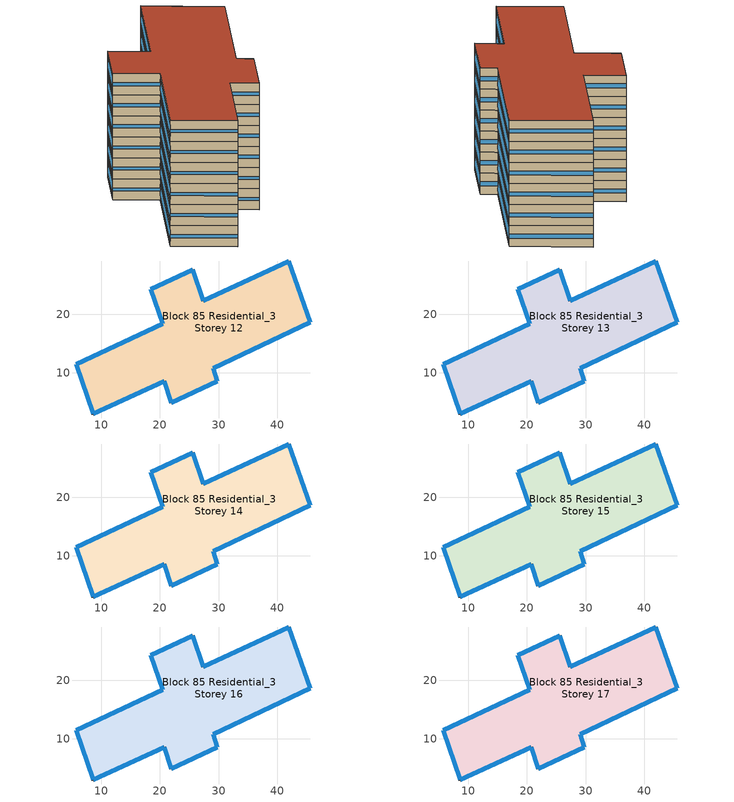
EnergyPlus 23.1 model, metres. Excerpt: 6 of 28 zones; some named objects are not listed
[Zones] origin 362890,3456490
Block 85 Residential_3 Storey 12
 floor outside (Project Floor): 41.98,29.07 45.65,18.6 29.07,10.83 29.8,8.61 21.94,4.94 20.75,8.61 8.68,3.01 5.74,11.47 20.5,18.37 18.48,24.28 25.57,27.62 27.41,22.28 z36
 wall outside (Project Wall): 5.74,11.47 8.68,3.01 20.75,8.61 21.94,4.94 29.8,8.61 29.07,10.83 45.65,18.6 41.98,29.07 27.41,22.28 25.57,27.62 18.48,24.28 20.5,18.37 5.74,11.47 z36:39
 window (Residential_west_window_construction): 5.74,11.47 8.68,3.01 / 20.75,8.61 21.94,4.94 / 18.48,24.27 20.5,18.38 z37.27:37.73
 window (Residential_south_window_construction): 8.68,3.01 20.75,8.61 / 21.95,4.94 29.8,8.61 / 29.08,10.84 45.64,18.6 z36.6:38.4
 window (Residential_east_window_construction): 29.8,8.61 29.07,10.83 / 45.65,18.61 41.98,29.06 / 27.41,22.28 25.58,27.62 z37.2:37.8
 window (Residential_north_window_construction): 41.97,29.07 27.42,22.28 / 25.57,27.62 18.48,24.28 / 20.49,18.37 5.75,11.47 z36.75:38.25
 roof outside (Project Ceiling): 45.65,18.6 41.98,29.07 27.41,22.28 25.57,27.62 18.48,24.28 20.5,18.37 5.74,11.47 8.68,3.01 20.75,8.61 21.94,4.94 29.8,8.61 29.07,10.83 z39
Block 85 Residential_3 Storey 13
 floor outside (Project Floor): 41.98,29.07 45.65,18.6 29.07,10.83 29.8,8.61 21.94,4.94 20.75,8.61 8.68,3.01 5.74,11.47 20.5,18.37 18.48,24.28 25.57,27.62 27.41,22.28 z39
 wall outside (Project Wall): 5.74,11.47 8.68,3.01 20.75,8.61 21.94,4.94 29.8,8.61 29.07,10.83 45.65,18.6 41.98,29.07 27.41,22.28 25.57,27.62 18.48,24.28 20.5,18.37 5.74,11.47 z39:42
 window (Residential_west_window_construction): 5.74,11.47 8.68,3.01 / 20.75,8.61 21.94,4.94 / 18.48,24.27 20.5,18.38 z40.27:40.73
 window (Residential_south_window_construction): 8.68,3.01 20.75,8.61 / 21.95,4.94 29.8,8.61 / 29.08,10.84 45.64,18.6 z39.6:41.4
 window (Residential_east_window_construction): 29.8,8.61 29.07,10.83 / 45.65,18.61 41.98,29.06 / 27.41,22.28 25.58,27.62 z40.2:40.8
 window (Residential_north_window_construction): 41.97,29.07 27.42,22.28 / 25.57,27.62 18.48,24.28 / 20.49,18.37 5.75,11.47 z39.75:41.25
 roof outside (Project Ceiling): 45.65,18.6 41.98,29.07 27.41,22.28 25.57,27.62 18.48,24.28 20.5,18.37 5.74,11.47 8.68,3.01 20.75,8.61 21.94,4.94 29.8,8.61 29.07,10.83 z42
Block 85 Residential_3 Storey 14
 floor outside (Project Floor): 41.98,29.07 45.65,18.6 29.07,10.83 29.8,8.61 21.94,4.94 20.75,8.61 8.68,3.01 5.74,11.47 20.5,18.37 18.48,24.28 25.57,27.62 27.41,22.28 z42
 wall outside (Project Wall): 5.74,11.47 8.68,3.01 20.75,8.61 21.94,4.94 29.8,8.61 29.07,10.83 45.65,18.6 41.98,29.07 27.41,22.28 25.57,27.62 18.48,24.28 20.5,18.37 5.74,11.47 z42:45
 window (Residential_west_window_construction): 5.74,11.47 8.68,3.01 / 20.75,8.61 21.94,4.94 / 18.48,24.27 20.5,18.38 z43.27:43.73
 window (Residential_south_window_construction): 8.68,3.01 20.75,8.61 / 21.95,4.94 29.8,8.61 / 29.08,10.84 45.64,18.6 z42.6:44.4
 window (Residential_east_window_construction): 29.8,8.61 29.07,10.83 / 45.65,18.61 41.98,29.06 / 27.41,22.28 25.58,27.62 z43.2:43.8
 window (Residential_north_window_construction): 41.97,29.07 27.42,22.28 / 25.57,27.62 18.48,24.28 / 20.49,18.37 5.75,11.47 z42.75:44.25
 roof outside (Project Ceiling): 45.65,18.6 41.98,29.07 27.41,22.28 25.57,27.62 18.48,24.28 20.5,18.37 5.74,11.47 8.68,3.01 20.75,8.61 21.94,4.94 29.8,8.61 29.07,10.83 z45
Block 85 Residential_3 Storey 15
 floor outside (Project Floor): 41.98,29.07 45.65,18.6 29.07,10.83 29.8,8.61 21.94,4.94 20.75,8.61 8.68,3.01 5.74,11.47 20.5,18.37 18.48,24.28 25.57,27.62 27.41,22.28 z45
 wall outside (Project Wall): 5.74,11.47 8.68,3.01 20.75,8.61 21.94,4.94 29.8,8.61 29.07,10.83 45.65,18.6 41.98,29.07 27.41,22.28 25.57,27.62 18.48,24.28 20.5,18.37 5.74,11.47 z45:48
 window (Residential_west_window_construction): 5.74,11.47 8.68,3.01 / 20.75,8.61 21.94,4.94 / 18.48,24.27 20.5,18.38 z46.27:46.73
 window (Residential_south_window_construction): 8.68,3.01 20.75,8.61 / 21.95,4.94 29.8,8.61 / 29.08,10.84 45.64,18.6 z45.6:47.4
 window (Residential_east_window_construction): 29.8,8.61 29.07,10.83 / 45.65,18.61 41.98,29.06 / 27.41,22.28 25.58,27.62 z46.2:46.8
 window (Residential_north_window_construction): 41.97,29.07 27.42,22.28 / 25.57,27.62 18.48,24.28 / 20.49,18.37 5.75,11.47 z45.75:47.25
 roof outside (Project Ceiling): 45.65,18.6 41.98,29.07 27.41,22.28 25.57,27.62 18.48,24.28 20.5,18.37 5.74,11.47 8.68,3.01 20.75,8.61 21.94,4.94 29.8,8.61 29.07,10.83 z48
Block 85 Residential_3 Storey 16
 floor outside (Project Floor): 41.98,29.07 45.65,18.6 29.07,10.83 29.8,8.61 21.94,4.94 20.75,8.61 8.68,3.01 5.74,11.47 20.5,18.37 18.48,24.28 25.57,27.62 27.41,22.28 z48
 wall outside (Project Wall): 5.74,11.47 8.68,3.01 20.75,8.61 21.94,4.94 29.8,8.61 29.07,10.83 45.65,18.6 41.98,29.07 27.41,22.28 25.57,27.62 18.48,24.28 20.5,18.37 5.74,11.47 z48:51
 window (Residential_west_window_construction): 5.74,11.47 8.68,3.01 / 20.75,8.61 21.94,4.94 / 18.48,24.27 20.5,18.38 z49.27:49.73
 window (Residential_south_window_construction): 8.68,3.01 20.75,8.61 / 21.95,4.94 29.8,8.61 / 29.08,10.84 45.64,18.6 z48.6:50.4
 window (Residential_east_window_construction): 29.8,8.61 29.07,10.83 / 45.65,18.61 41.98,29.06 / 27.41,22.28 25.58,27.62 z49.2:49.8
 window (Residential_north_window_construction): 41.97,29.07 27.42,22.28 / 25.57,27.62 18.48,24.28 / 20.49,18.37 5.75,11.47 z48.75:50.25
 roof outside (Project Ceiling): 45.65,18.6 41.98,29.07 27.41,22.28 25.57,27.62 18.48,24.28 20.5,18.37 5.74,11.47 8.68,3.01 20.75,8.61 21.94,4.94 29.8,8.61 29.07,10.83 z51
Block 85 Residential_3 Storey 17
 floor outside (Project Floor): 41.98,29.07 45.65,18.6 29.07,10.83 29.8,8.61 21.94,4.94 20.75,8.61 8.68,3.01 5.74,11.47 20.5,18.37 18.48,24.28 25.57,27.62 27.41,22.28 z51
 wall outside (Project Wall): 5.74,11.47 8.68,3.01 20.75,8.61 21.94,4.94 29.8,8.61 29.07,10.83 45.65,18.6 41.98,29.07 27.41,22.28 25.57,27.62 18.48,24.28 20.5,18.37 5.74,11.47 z51:54
 window (Residential_west_window_construction): 5.74,11.47 8.68,3.01 / 20.75,8.61 21.94,4.94 / 18.48,24.27 20.5,18.38 z52.27:52.73
 window (Residential_south_window_construction): 8.68,3.01 20.75,8.61 / 21.95,4.94 29.8,8.61 / 29.08,10.84 45.64,18.6 z51.6:53.4
 window (Residential_east_window_construction): 29.8,8.61 29.07,10.83 / 45.65,18.61 41.98,29.06 / 27.41,22.28 25.58,27.62 z52.2:52.8
 window (Residential_north_window_construction): 41.97,29.07 27.42,22.28 / 25.57,27.62 18.48,24.28 / 20.49,18.37 5.75,11.47 z51.75:53.25
 roof outside (Project Ceiling): 45.65,18.6 41.98,29.07 27.41,22.28 25.57,27.62 18.48,24.28 20.5,18.37 5.74,11.47 8.68,3.01 20.75,8.61 21.94,4.94 29.8,8.61 29.07,10.83 z54
[Building]
Building_1: North Axis=0; Terrain=City; Loads Convergence Tolerance Value=0.04; Temperature Convergence Tolerance Value=0.4; Solar Distribution=FullExterior; Maximum Number of Warmup Days=25; Minimum Number of Warmup Days=6
[Site:Location]
CHN Design_Conditions: Latitude=30; Longitude=114; Time Zone=8; Elevation=12
[SIZINGPERIOD:DESIGNDAY] Day of Month=21; DryBulb Temperature Range Modifier Type=DefaultMultipliers; Humidity Condition Type=Wetbulb; Barometric Pressure=101181; Rain Indicator=No; Snow Indicator=No; Daylight Saving Time Indicator=No; Sky Clearness=0; Begin Environment Reset Mode=FullResetAtBeginEnvironment
Name | Month | Day Type | Maximum DryBulb Temperature | Daily DryBulb Temperature Range | Wetbulb or DewPoint at Maximum DryBulb | Wind Speed | Wind Direction | Solar Model Indicator | ASHRAE Clear Sky Optical Depth for Beam Irradiance taub | ASHRAE Clear Sky Optical Depth for Diffuse Irradiance taud
Ann Htg 99.6% Condns DB | 1 | WinterDesignDay | -10 | 0 | -4.8 | 1 | 340 | ASHRAEClearSky | 0 | 0
Ann Clg .4% Condns DB=>MWB | 7 | SummerDesignDay | 40 | 6.6 | 27.1 | 3.5 | 220 | ASHRAETau | 0.781 | 1.413
[MATERIAL]
DefaultMaterial: Roughness=Rough; Thickness=0.1; Conductivity=0.1; Density=1000; Specific Heat=1000; Thermal Absorptance=0.9; Solar Absorptance=0.7; Visible Absorptance=0.7
[WINDOWMATERIAL:SIMPLEGLAZINGSYSTEM] UFactor=1.5; Solar Heat Gain Coefficient=0.4; Visible Transmittance=0.6
Residential_east_window; Residential_south_window; Residential_west_window; Residential_north_window
[CONSTRUCTION]
Project Wall; Project Floor; Project Ceiling: DefaultMaterial
Residential_east_window_construction: Residential_east_window
Residential_south_window_construction: Residential_south_window
Residential_west_window_construction: Residential_west_window
Residential_north_window_construction: Residential_north_window
[SPACE] Ceiling Height=autocalculate; Volume=autocalculate; Floor Area=autocalculate; Space Type=Residential
Name | Zone
Block 85 Residential_3 Storey 12_space | Block 85 Residential_3 Storey 12
Block 85 Residential_3 Storey 13_space | Block 85 Residential_3 Storey 13
Block 85 Residential_3 Storey 14_space | Block 85 Residential_3 Storey 14
Block 85 Residential_3 Storey 15_space | Block 85 Residential_3 Storey 15
Block 85 Residential_3 Storey 16_space | Block 85 Residential_3 Storey 16
Block 85 Residential_3 Storey 17_space | Block 85 Residential_3 Storey 17
[SPACELIST]
Residential: Block 85 Residential_3 Storey 0_space, Block 85 Residential_3 Storey 1_space, Block 85 Residential_3 Storey 2_space, Block 85 Residential_3 Storey 3_space, Block 85 Residential_3 Storey 4_space, Block 85 Residential_3 Storey 5_space, Block 85 Residential_3 Storey 6_space, Block 85 Residential_3 Storey 7_space, Block 85 Residential_3 Storey 8_space, Block 85 Residential_3 Storey 9_space, Block 85 Residential_3 Storey 10_space, Block 85 Residential_3 Storey 11_space, Block 85 Residential_3 Storey 12_space, Block 85 Residential_3 Storey 13_space, Block 85 Residential_3 Storey 14_space, Block 85 Residential_3 Storey 15_space, Block 85 Residential_3 Storey 16_space, Block 85 Residential_3 Storey 17_space, Block 85 Residential_3 Storey 18_space, Block 85 Residential_3 Storey 19_space, Block 85 Residential_3 Storey 20_space, Block 85 Residential_3 Storey 21_space, Block 85 Residential_3 Storey 22_space, Block 85 Residential_3 Storey 23_space, Block 85 Residential_3 Storey 24_space, Block 85 Residential_3 Storey 25_space, Block 85 Residential_3 Storey 26_space, Block 85 Residential_3 Storey 27_space
[ZONE] Type=1; Multiplier=1; Ceiling Height=autocalculate; Volume=autocalculate; Floor Area=autocalculate; Part of Total Floor Area=Yes
Block 85 Residential_3 Storey 12; Block 85 Residential_3 Storey 13; Block 85 Residential_3 Storey 14; Block 85 Residential_3 Storey 15; Block 85 Residential_3 Storey 16; Block 85 Residential_3 Storey 17
[PEOPLE]
People_for_residential: Zone or ZoneList or Space or SpaceList=Residential; Number of People Schedule=SeasonalSchedule_Schedule_residential_people; Number of People Calculation Method=People/Area; People per Floor Area=0.04; Fraction Radiant=0.3; Sensible Heat Fraction=autocalculate; Activity Level Schedule=SeasonalSchedule_Schedule_residential_activity; Carbon Dioxide Generation Rate=3.82e-08; Enable ASHRAE 55 Comfort Warnings=No; Mean Radiant Temperature Calculation Type=ZoneAveraged; Clothing Insulation Calculation Method=ClothingInsulationSchedule; Cold Stress Temperature Threshold=15.56; Heat Stress Temperature Threshold=30
[LIGHTS]
Light_for_residential: Zone or ZoneList or Space or SpaceList=Residential; Schedule=SeasonalSchedule_residential_lighting; Design Level Calculation Method=Watts/Area; Watts per Zone Floor Area=5; Return Air Fraction=0; Fraction Radiant=0.32; Fraction Visible=0.25; Fraction Replaceable=1; EndUse Subcategory=General; Return Air Fraction Calculated from Plenum Temperature=No; Return Air Fraction Function of Plenum Temperature Coefficient 1=0; Return Air Fraction Function of Plenum Temperature Coefficient 2=0
[ELECTRICEQUIPMENT]
Equipment_for_residential: Zone or ZoneList or Space or SpaceList=Residential; Schedule=SeasonalSchedule_Schedule_residential_equipment; Design Level Calculation Method=Watts/Area; Watts per Zone Floor Area=3.8; Fraction Latent=0; Fraction Radiant=0; Fraction Lost=0; EndUse Subcategory=Electric Equipment
[DAYLIGHTING:CONTROLS] Illuminance Setpoint at Reference Point 1=300
Name | Zone or Space | Glare Calculation Daylighting Reference Point | Daylighting Reference Point 1
Dlight_Block 85 Residential_3 Storey 12 | Block 85 Residential_3 Storey 12 | Rpoint_Block 85 Residential_3 Storey 12 | Rpoint_Block 85 Residential_3 Storey 12
Dlight_Block 85 Residential_3 Storey 13 | Block 85 Residential_3 Storey 13 | Rpoint_Block 85 Residential_3 Storey 13 | Rpoint_Block 85 Residential_3 Storey 13
Dlight_Block 85 Residential_3 Storey 14 | Block 85 Residential_3 Storey 14 | Rpoint_Block 85 Residential_3 Storey 14 | Rpoint_Block 85 Residential_3 Storey 14
Dlight_Block 85 Residential_3 Storey 15 | Block 85 Residential_3 Storey 15 | Rpoint_Block 85 Residential_3 Storey 15 | Rpoint_Block 85 Residential_3 Storey 15
Dlight_Block 85 Residential_3 Storey 16 | Block 85 Residential_3 Storey 16 | Rpoint_Block 85 Residential_3 Storey 16 | Rpoint_Block 85 Residential_3 Storey 16
Dlight_Block 85 Residential_3 Storey 17 | Block 85 Residential_3 Storey 17 | Rpoint_Block 85 Residential_3 Storey 17 | Rpoint_Block 85 Residential_3 Storey 17
[HVACTEMPLATE:ZONE:IDEALLOADSAIRSYSTEM] Template Thermostat=Thermostat_for_residential; Maximum Heating Supply Air Temperature=50; Minimum Cooling Supply Air Temperature=13; Maximum Heating Supply Air Humidity Ratio=0.0156; Minimum Cooling Supply Air Humidity Ratio=0.0077; Heating Limit=NoLimit; Cooling Limit=NoLimit; Dehumidification Control Type=ConstantSensibleHeatRatio; Cooling Sensible Heat Ratio=0.7; Dehumidification Setpoint=60; Humidification Control Type=None; Humidification Setpoint=30; Outdoor Air Method=DetailedSpecification; Outdoor Air Flow Rate per Person=0.00944; Outdoor Air Flow Rate per Zone Floor Area=0; Outdoor Air Flow Rate per Zone=0; Design Specification Outdoor Air Object=Ventilation_for_residential; Demand Controlled Ventilation Type=None; Outdoor Air Economizer Type=NoEconomizer; Heat Recovery Type=None; Sensible Heat Recovery Effectiveness=0.7; Latent Heat Recovery Effectiveness=0.65
Block 85 Residential_3 Storey 12; Block 85 Residential_3 Storey 13; Block 85 Residential_3 Storey 14; Block 85 Residential_3 Storey 15; Block 85 Residential_3 Storey 16; Block 85 Residential_3 Storey 17
[DESIGNSPECIFICATION:OUTDOORAIR]
Ventilation_for_residential: Outdoor Air Method=Flow/Person; Outdoor Air Flow per Person=0.00833333; Outdoor Air Flow per Zone Floor Area=0; Outdoor Air Flow per Zone=0; Outdoor Air Flow Air Changes per Hour=0
[SCHEDULE:DAY:HOURLY]
Schedule_residential_lighting_weekday_hourly; Schedule_residential_lighting_holiday_hourly: 0.1, 0.1, 0.1, 0.1, 0.1, 0.8, 0.5, 0, 0, 0, 0, 0, 0, 0, 0, 0, 0, 0, 1, 1, 1, 1, 0.1, 0.1
Schedule_residential_equipment_weekday_hourly: 0.2, 0.2, 0.2, 0.2, 0.2, 0.2, 0.8, 0.8, 0.6, 0.6, 0.8, 0.8, 0.8, 0.5, 0.5, 0.5, 0.6, 0.9, 0.9, 0.9, 0.9, 0.9, 0.2, 0.2
Schedule_residential_equipment_holiday_hourly: 0.2, 0.2, 0.2, 0.2, 0.2, 0.2, 0.75, 1, 0.5, 0.3, 0.5, 0.8, 0.5, 0.25, 0.25, 0.25, 0.25, 0.5, 0.9, 0.8, 0.75, 0.5, 0.2, 0.2
Schedule_residential_people_weekday_hourly: 1, 1, 1, 1, 1, 1, 0.5, 0.5, 0, 0, 0, 0, 0, 0, 0, 0, 0, 0, 0, 0, 0.5, 1, 1, 1
Schedule_residential_people_holiday_hourly: 0.5, 0.5, 0.5, 0.5, 0.5, 0.5, 0.5, 0.5, 0.5, 0.5, 0.5, 0.5, 0.5, 0.5, 0.5, 0.5, 0.5, 0.5, 0.5, 0.5, 0.5, 0.5, 0.5, 0.5
Schedule_residential_activity_weekday_hourly; Schedule_residential_activity_holiday_hourly: 108, 108, 108, 108, 108, 108, 108, 108, 108, 108, 108, 108, 108, 108, 108, 108, 108, 108, 108, 108, 108, 108, 108, 108
[SCHEDULE:WEEK:DAILY]
Schedule_residential_lighting_weekly: Schedule_residential_lighting_holiday_hourly, Schedule_residential_lighting_weekday_hourly, Schedule_residential_lighting_weekday_hourly, Schedule_residential_lighting_weekday_hourly, Schedule_residential_lighting_weekday_hourly, Schedule_residential_lighting_weekday_hourly, Schedule_residential_lighting_holiday_hourly, Schedule_residential_lighting_holiday_hourly, Schedule_residential_lighting_weekday_hourly, Schedule_residential_lighting_weekday_hourly, Schedule_residential_lighting_holiday_hourly, Schedule_residential_lighting_holiday_hourly
Schedule_residential_equipment_weekly: Schedule_residential_equipment_holiday_hourly, Schedule_residential_equipment_weekday_hourly, Schedule_residential_equipment_weekday_hourly, Schedule_residential_equipment_weekday_hourly, Schedule_residential_equipment_weekday_hourly, Schedule_residential_equipment_weekday_hourly, Schedule_residential_equipment_holiday_hourly, Schedule_residential_equipment_holiday_hourly, Schedule_residential_equipment_weekday_hourly, Schedule_residential_equipment_weekday_hourly, Schedule_residential_equipment_holiday_hourly, Schedule_residential_equipment_holiday_hourly
Schedule_residential_people_weekly: Schedule_residential_people_holiday_hourly, Schedule_residential_people_weekday_hourly, Schedule_residential_people_weekday_hourly, Schedule_residential_people_weekday_hourly, Schedule_residential_people_weekday_hourly, Schedule_residential_people_weekday_hourly, Schedule_residential_people_holiday_hourly, Schedule_residential_people_holiday_hourly, Schedule_residential_people_weekday_hourly, Schedule_residential_people_weekday_hourly, Schedule_residential_people_holiday_hourly, Schedule_residential_people_holiday_hourly
Schedule_residential_activity_weekly: Schedule_residential_activity_holiday_hourly, Schedule_residential_activity_weekday_hourly, Schedule_residential_activity_weekday_hourly, Schedule_residential_activity_weekday_hourly, Schedule_residential_activity_weekday_hourly, Schedule_residential_activity_weekday_hourly, Schedule_residential_activity_holiday_hourly, Schedule_residential_activity_holiday_hourly, Schedule_residential_activity_weekday_hourly, Schedule_residential_activity_weekday_hourly, Schedule_residential_activity_holiday_hourly, Schedule_residential_activity_holiday_hourly
[SCHEDULE:YEAR]
SeasonalSchedule_residential_lighting: Schedule_residential_lighting_weekly, 1, 1, 12, 31
SeasonalSchedule_Schedule_residential_equipment: Schedule_residential_equipment_weekly, 1, 1, 12, 31
SeasonalSchedule_Schedule_residential_people: Schedule_residential_people_weekly, 1, 1, 12, 31
SeasonalSchedule_Schedule_residential_activity: Schedule_residential_activity_weekly, 1, 1, 12, 31
